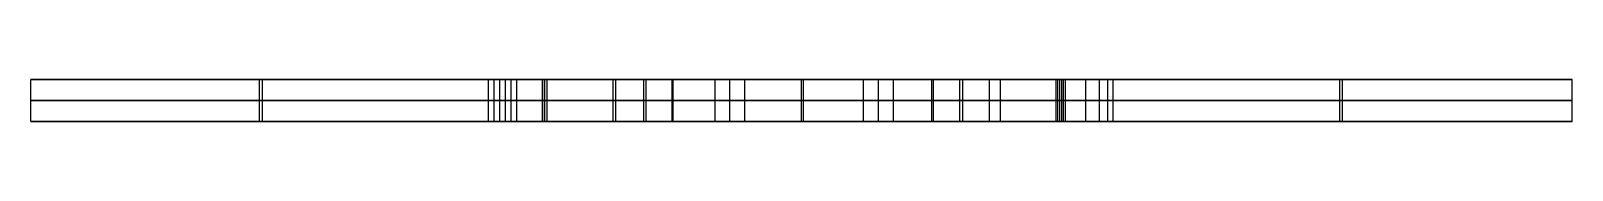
# Model space of a CAD drawing. Extents: x -1 to 210, y 62 to 298.
# Drawn here: x 0 to 210, y 62.4 to 68.2 of the extents above.
import ezdxf

# ---------------------------------------------------------------- set-up
doc = ezdxf.new("R2010")
doc.units = 0

msp = doc.modelspace()

# ---------------------------------------------------------------- linework, layer by layer
at = {"layer": 'Default'}
for p, q in [((0, 68.1692), (63.1447, 68.1692)), ((0, 62.442), (0, 68.1692)), ((62.3382, 68.1692), (0, 68.1692)), ((0.129682, 68.1701), (209.865, 68.1701)), ((31.1691, 62.442), (31.1691, 68.16927)), ((31.5724, 62.442), (31.5724, 68.16927)), ((65.4289, 68.1692), (62.33814, 68.1692)), ((62.3382, 62.442), (62.3382, 68.16927)), ((63.1447, 62.442), (63.1447, 68.16927)), ((63.1447, 68.1692), (66.21996, 68.1692)), ((63.8835, 62.442), (63.8835, 68.16927)), ((64.6824, 62.442), (64.6824, 68.16927)), ((65.4289, 62.442), (65.4289, 68.16927)), ((93.2186, 68.1692), (65.4289, 68.1692)), ((66.22, 62.442), (66.22, 68.16927)), ((66.22, 68.1692), (93.2186, 68.1692)), ((69.714, 62.442), (69.714, 68.16927)), ((69.714, 68.1692), (104.9998, 68.1692)), ((70.3663, 68.1692), (69.714031, 68.1692)), ((105.273, 68.1692), (69.744, 68.1692)), ((69.7442, 62.442), (69.7442, 68.16927)), ((69.7442, 62.442), (69.7442, 68.16927)), ((69.7442, 62.442), (69.7442, 68.16927)), ((69.7442, 68.1692), (69.7442, 68.1692)), ((69.7442, 68.1692), (97.2684, 68.1692)), ((70.0402, 62.442), (70.0402, 68.16927)), ((70.3663, 62.442), (70.3663, 68.16927)), ((97.2684, 68.1692), (70.3663, 68.1692)), ((79.3238, 62.442), (79.3238, 68.16927)), ((79.7193, 62.442), (79.7193, 68.16927)), ((83.5063, 62.442), (83.5063, 68.16927)), ((83.8173, 62.442), (83.8173, 68.16927)), ((87.3569, 62.442), (87.3569, 68.16927)), ((87.5087, 62.442), (87.5087, 68.16927)), ((93.2186, 62.442), (93.2186, 68.16927)), ((93.2186, 62.442), (93.2186, 68.16927)), ((93.2186, 68.1692), (97.26839, 68.1692)), ((97.2684, 68.1692), (93.21861, 68.1692)), ((95.2435, 62.442), (95.2435, 68.16927)), ((95.2435, 62.442), (95.2435, 68.16927)), ((97.2684, 62.442), (97.2684, 68.16927)), ((97.2684, 62.442), (97.2684, 68.16927)), ((105, 68.1701), (105, 68.1701)), ((105, 62.442), (105, 68.16927)), ((105, 68.1692), (140.9482, 68.1692)), ((105.273, 62.442), (105.273, 68.16927)), ((140.197, 68.1692), (105.2735, 68.1692)), ((117.517, 68.1692), (113.46721, 68.1692)), ((140.466, 68.1692), (113.4674, 68.1692)), ((113.468, 62.442), (113.468, 68.16927)), ((113.468, 62.442), (113.468, 68.16927)), ((113.468, 68.1692), (117.51779, 68.1692)), ((113.468, 68.1692), (139.6763, 68.1692)), ((115.492, 62.442), (115.492, 68.16927)), ((115.492, 62.442), (115.492, 68.16927)), ((117.517, 62.442), (117.517, 68.16927)), ((117.517, 62.442), (117.517, 68.16927)), ((117.517, 68.1692), (143.7253, 68.1692)), ((146.724, 68.1692), (117.5176, 68.1692)), ((122.735, 62.442), (122.735, 68.16927)), ((122.974, 62.442), (122.974, 68.16927)), ((126.572, 62.442), (126.572, 68.16927)), ((126.967, 62.442), (126.967, 68.16927)), ((130.621, 62.442), (130.621, 68.16927)), ((132.121, 62.442), (132.121, 68.16927)), ((139.676, 62.442), (139.676, 68.16927)), ((139.676, 68.1692), (140.196887, 68.1692)), ((139.936, 62.442), (139.936, 68.16927)), ((140.197, 62.442), (140.197, 68.16927)), ((140.466, 62.442), (140.466, 68.16927)), ((140.948, 68.1692), (140.466104, 68.1692)), ((140.707, 62.442), (140.707, 68.16927)), ((140.948, 62.442), (140.948, 68.16927)), ((143.726, 62.442), (143.726, 68.16927)), ((143.726, 68.1692), (147.46019, 68.1692)), ((145.593, 62.442), (145.593, 68.16927)), ((146.724, 62.442), (146.724, 68.16927)), ((210, 68.1692), (146.724, 68.1692)), ((147.46, 62.442), (147.46, 68.16927)), ((147.46, 68.1692), (209.9999, 68.1692)), ((178.362, 62.442), (178.362, 68.16927)), ((178.73, 62.442), (178.73, 68.16927)), ((210, 62.442), (210, 68.16927)), ((0, 65.3056), (63.1447, 65.3056)), ((62.3382, 65.3056), (0, 65.3056)), ((65.4289, 65.3056), (62.33814, 65.3056)), ((63.1447, 65.3056), (66.21996, 65.3056)), ((93.2186, 65.3056), (65.4289, 65.3056)), ((66.22, 65.3056), (93.2186, 65.3056)), ((69.714, 65.3056), (104.9998, 65.3056)), ((70.3663, 65.3056), (69.714031, 65.3056)), ((105.273, 65.3056), (69.744, 65.3056)), ((69.7442, 65.3056), (69.7442, 65.3056)), ((69.7442, 65.3056), (97.2684, 65.3056)), ((97.2684, 65.3056), (70.3663, 65.3056)), ((93.2186, 65.3056), (97.26839, 65.3056)), ((97.2684, 65.3056), (93.21861, 65.3056)), ((105, 65.3056), (140.9482, 65.3056)), ((140.197, 65.3056), (105.2735, 65.3056)), ((117.517, 65.3056), (113.46721, 65.3056)), ((140.466, 65.3056), (113.4674, 65.3056)), ((113.468, 65.3056), (117.51779, 65.3056)), ((113.468, 65.3056), (139.6763, 65.3056)), ((117.517, 65.3056), (143.7253, 65.3056)), ((146.724, 65.3056), (117.5176, 65.3056)), ((139.676, 65.3056), (140.196887, 65.3056)), ((140.948, 65.3056), (140.466104, 65.3056)), ((143.726, 65.3056), (147.46019, 65.3056)), ((210, 65.3056), (146.724, 65.3056)), ((147.46, 65.3056), (209.9999, 65.3056)), ((0, 62.442), (63.1447, 62.442)), ((62.3382, 62.442), (0, 62.442)), ((0.129682, 62.4419), (209.865, 62.4419)), ((65.4289, 62.442), (62.33814, 62.442)), ((63.1447, 62.442), (66.21996, 62.442)), ((93.2186, 62.442), (65.4289, 62.442)), ((66.22, 62.442), (93.2186, 62.442)), ((69.714, 62.442), (104.9998, 62.442)), ((70.3663, 62.442), (69.714031, 62.442)), ((105.273, 62.442), (69.744, 62.442)), ((69.7442, 62.442), (69.7442, 62.442)), ((69.7442, 62.442), (97.2684, 62.442)), ((97.2684, 62.442), (70.3663, 62.442)), ((93.2186, 62.442), (97.26839, 62.442)), ((97.2684, 62.442), (93.21861, 62.442)), ((105, 62.442), (140.9482, 62.442)), ((105, 62.4419), (105, 62.4419)), ((140.197, 62.442), (105.2735, 62.442)), ((117.517, 62.442), (113.46721, 62.442)), ((140.466, 62.442), (113.4674, 62.442)), ((113.468, 62.442), (117.51779, 62.442)), ((113.468, 62.442), (139.6763, 62.442)), ((117.517, 62.442), (143.7253, 62.442)), ((146.724, 62.442), (117.5176, 62.442)), ((139.676, 62.442), (140.196887, 62.442)), ((140.948, 62.442), (140.466104, 62.442)), ((143.726, 62.442), (147.46019, 62.442)), ((210, 62.442), (146.724, 62.442)), ((147.46, 62.442), (209.9999, 62.442))]:
    msp.add_line(p, q, dxfattribs=at)

doc.saveas('drawing.dxf')
